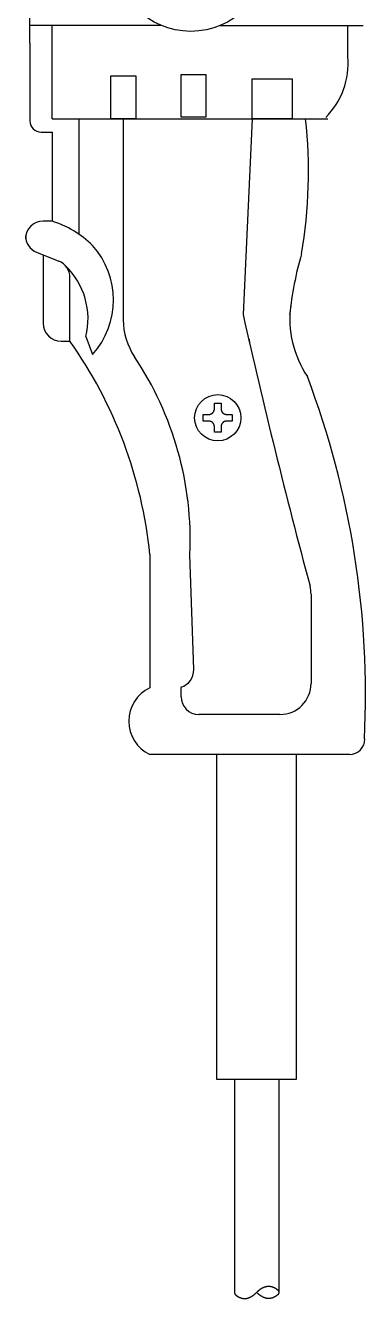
# Model space of a CAD drawing. Header units: millimetres. Extents: x -2880 to 3894, y -2977 to 4857.
# Drawn here: x -664.4 to -587.9, y -2322 to -2035.6 of the extents above; entities that cross this region are included whole.
import ezdxf

# ---------------------------------------------------------------- set-up
doc = ezdxf.new("R2010")
doc.units = ezdxf.units.MM
doc.header["$MEASUREMENT"] = 0
doc.layers.add('_3-0_', color=7, linetype='Continuous')

msp = doc.modelspace()

# ---------------------------------------------------------------- linework, layer by layer
at = {"layer": '_3-0_', "color": 2, "linetype": 'Continuous'}
for p, q in [((-663.428, -2039.64), (-663.428, -2019.64)), ((-633.86, -2035.64), (-663.428, -2035.64)), ((-658.428, -2056.64), (-658.428, -2035.64)), ((-620.594, -2035.64), (-588.428, -2035.64)), ((-591.896, -2042.663), (-591.896, -2035.64)), ((-663.428, -2039.64), (-663.428, -2057.14)), ((-645.218, -2046.975), (-639.638, -2046.975)), ((-645.218, -2056.64), (-645.218, -2046.975)), ((-639.638, -2046.975), (-639.638, -2056.64)), ((-629.428, -2046.64), (-623.848, -2046.64)), ((-629.428, -2056.305), (-629.428, -2046.64)), ((-623.848, -2046.64), (-623.848, -2056.305)), ((-613.428, -2047.64), (-604.428, -2047.64)), ((-613.428, -2056.64), (-613.428, -2047.64)), ((-604.428, -2047.64), (-604.428, -2056.64)), ((-658.428, -2056.64), (-596.428, -2056.64)), ((-652.428, -2056.64), (-652.428, -2082.587)), ((-639.638, -2056.64), (-645.218, -2056.64)), ((-642.428, -2056.64), (-642.428, -2101.855)), ((-623.848, -2056.305), (-629.428, -2056.305)), ((-613.428, -2056.64), (-615.428, -2100.64)), ((-604.428, -2056.64), (-613.428, -2056.64)), ((-660.928, -2059.64), (-658.428, -2059.64)), ((-658.428, -2059.64), (-658.428, -2079.64)), ((-658.428, -2079.64), (-660.428, -2079.64)), ((-661.914, -2086.646), (-656.943, -2088.634)), ((-660.428, -2087.24), (-660.428, -2102.64)), ((-654.428, -2106.64), (-654.428, -2092.348)), ((-656.428, -2106.64), (-654.428, -2106.64)), ((-650.846, -2105.64), (-649.332, -2109.64)), ((-621.952, -2122.133), (-621.947, -2122.103)), ((-621.947, -2122.103), (-621.942, -2122.073)), ((-621.942, -2122.073), (-621.938, -2122.043)), ((-621.938, -2122.043), (-621.934, -2122.012)), ((-621.934, -2122.012), (-621.932, -2121.982)), ((-621.932, -2121.982), (-621.93, -2121.951)), ((-621.93, -2121.951), (-621.929, -2121.92)), ((-621.929, -2121.92), (-621.928, -2121.89)), ((-621.928, -2120.64), (-620.428, -2120.64)), ((-621.928, -2121.89), (-621.928, -2120.64)), ((-620.428, -2120.64), (-620.428, -2121.89)), ((-620.428, -2121.89), (-620.428, -2121.92)), ((-620.428, -2121.92), (-620.427, -2121.951)), ((-620.427, -2121.951), (-620.425, -2121.982)), ((-620.425, -2121.982), (-620.422, -2122.012)), ((-620.422, -2122.012), (-620.419, -2122.043)), ((-620.419, -2122.043), (-620.415, -2122.073)), ((-620.415, -2122.073), (-620.41, -2122.103)), ((-620.41, -2122.103), (-620.404, -2122.133)), ((-624.428, -2124.64), (-624.428, -2123.14)), ((-624.428, -2123.14), (-623.178, -2123.14)), ((-623.178, -2124.64), (-624.428, -2124.64)), ((-623.178, -2123.14), (-623.148, -2123.14)), ((-623.148, -2124.64), (-623.178, -2124.64)), ((-623.148, -2123.14), (-623.117, -2123.138)), ((-623.117, -2124.641), (-623.148, -2124.64)), ((-623.117, -2123.138), (-623.086, -2123.136)), ((-623.086, -2124.643), (-623.117, -2124.641)), ((-623.086, -2123.136), (-623.056, -2123.134)), ((-623.056, -2124.646), (-623.086, -2124.643)), ((-623.056, -2123.134), (-623.025, -2123.13)), ((-623.025, -2124.649), (-623.056, -2124.646)), ((-623.025, -2123.13), (-622.995, -2123.126)), ((-622.995, -2124.653), (-623.025, -2124.649)), ((-622.995, -2123.126), (-622.965, -2123.121)), ((-622.965, -2124.658), (-622.995, -2124.653)), ((-622.965, -2123.121), (-622.934, -2123.116)), ((-622.934, -2124.664), (-622.965, -2124.658)), ((-622.934, -2123.116), (-622.904, -2123.11)), ((-622.904, -2124.67), (-622.934, -2124.664)), ((-622.904, -2123.11), (-622.875, -2123.102)), ((-622.875, -2124.677), (-622.904, -2124.67)), ((-622.875, -2123.102), (-622.845, -2123.095)), ((-622.845, -2124.685), (-622.875, -2124.677)), ((-622.845, -2123.095), (-622.815, -2123.086)), ((-622.815, -2124.694), (-622.845, -2124.685)), ((-622.815, -2123.086), (-622.786, -2123.077)), ((-622.786, -2124.703), (-622.815, -2124.694)), ((-622.786, -2123.077), (-622.757, -2123.067)), ((-622.757, -2124.713), (-622.786, -2124.703)), ((-622.757, -2123.067), (-622.728, -2123.056)), ((-622.728, -2124.724), (-622.757, -2124.713)), ((-622.728, -2123.056), (-622.7, -2123.045)), ((-622.7, -2124.735), (-622.728, -2124.724)), ((-622.7, -2123.045), (-622.672, -2123.033)), ((-622.672, -2124.747), (-622.7, -2124.735)), ((-622.672, -2123.033), (-622.644, -2123.02)), ((-622.644, -2124.76), (-622.672, -2124.747)), ((-622.644, -2123.02), (-622.616, -2123.006)), ((-622.616, -2124.773), (-622.644, -2124.76)), ((-622.616, -2123.006), (-622.589, -2122.992)), ((-622.589, -2124.788), (-622.616, -2124.773)), ((-622.589, -2122.992), (-622.562, -2122.977)), ((-622.562, -2124.802), (-622.589, -2124.788)), ((-622.562, -2122.977), (-622.536, -2122.962)), ((-622.536, -2124.818), (-622.562, -2124.802)), ((-622.536, -2122.962), (-622.51, -2122.946)), ((-622.51, -2124.834), (-622.536, -2124.818)), ((-622.51, -2122.946), (-622.484, -2122.929)), ((-622.484, -2124.851), (-622.51, -2124.834)), ((-622.484, -2122.929), (-622.458, -2122.912)), ((-622.458, -2124.868), (-622.484, -2124.851)), ((-622.458, -2122.912), (-622.434, -2122.894)), ((-622.434, -2124.886), (-622.458, -2124.868)), ((-622.434, -2122.894), (-622.409, -2122.875)), ((-622.409, -2124.904), (-622.434, -2124.886)), ((-622.409, -2122.875), (-622.385, -2122.856)), ((-622.385, -2124.924), (-622.409, -2124.904)), ((-622.385, -2122.856), (-622.362, -2122.836)), ((-622.362, -2124.943), (-622.385, -2124.924)), ((-622.362, -2122.836), (-622.339, -2122.816)), ((-622.339, -2124.964), (-622.362, -2124.943)), ((-622.339, -2122.816), (-622.316, -2122.795)), ((-622.316, -2124.985), (-622.339, -2124.964)), ((-622.316, -2122.795), (-622.294, -2122.774)), ((-622.294, -2125.006), (-622.316, -2124.985)), ((-622.294, -2122.774), (-622.273, -2122.752)), ((-622.273, -2122.752), (-622.252, -2122.729)), ((-622.252, -2122.729), (-622.232, -2122.706)), ((-622.232, -2122.706), (-622.212, -2122.683)), ((-622.212, -2122.683), (-622.193, -2122.659)), ((-622.193, -2122.659), (-622.174, -2122.634)), ((-622.174, -2122.634), (-622.156, -2122.609)), ((-622.156, -2122.609), (-622.139, -2122.584)), ((-622.139, -2122.584), (-622.122, -2122.558)), ((-622.122, -2122.558), (-622.106, -2122.532)), ((-622.106, -2122.532), (-622.091, -2122.506)), ((-622.091, -2122.506), (-622.076, -2122.479)), ((-622.076, -2122.479), (-622.062, -2122.452)), ((-622.062, -2122.452), (-622.048, -2122.424)), ((-622.048, -2122.424), (-622.035, -2122.396)), ((-622.035, -2122.396), (-622.023, -2122.368)), ((-622.023, -2122.368), (-622.012, -2122.34)), ((-622.012, -2122.34), (-622.001, -2122.311)), ((-622.001, -2122.311), (-621.991, -2122.282)), ((-621.991, -2122.282), (-621.982, -2122.252)), ((-621.982, -2122.252), (-621.974, -2122.223)), ((-621.974, -2122.223), (-621.966, -2122.193)), ((-621.966, -2122.193), (-621.959, -2122.163)), ((-621.959, -2122.163), (-621.952, -2122.133)), ((-620.404, -2122.133), (-620.398, -2122.163)), ((-620.398, -2122.163), (-620.391, -2122.193)), ((-620.391, -2122.193), (-620.383, -2122.223)), ((-620.383, -2122.223), (-620.375, -2122.252)), ((-620.375, -2122.252), (-620.365, -2122.282)), ((-620.365, -2122.282), (-620.355, -2122.311)), ((-620.355, -2122.311), (-620.345, -2122.34)), ((-620.345, -2122.34), (-620.333, -2122.368)), ((-620.333, -2122.368), (-620.321, -2122.396)), ((-620.321, -2122.396), (-620.308, -2122.424)), ((-620.308, -2122.424), (-620.295, -2122.452)), ((-620.295, -2122.452), (-620.281, -2122.479)), ((-620.281, -2122.479), (-620.266, -2122.506)), ((-620.266, -2122.506), (-620.251, -2122.532)), ((-620.251, -2122.532), (-620.235, -2122.558)), ((-620.235, -2122.558), (-620.218, -2122.584)), ((-620.218, -2122.584), (-620.2, -2122.609)), ((-620.2, -2122.609), (-620.182, -2122.634)), ((-620.182, -2122.634), (-620.164, -2122.659)), ((-620.164, -2122.659), (-620.145, -2122.683)), ((-620.145, -2122.683), (-620.125, -2122.706)), ((-620.125, -2122.706), (-620.105, -2122.729)), ((-620.105, -2122.729), (-620.084, -2122.752)), ((-620.084, -2122.752), (-620.062, -2122.774)), ((-620.062, -2122.774), (-620.04, -2122.795)), ((-620.04, -2124.985), (-620.062, -2125.006)), ((-620.04, -2122.795), (-620.018, -2122.816)), ((-620.018, -2124.964), (-620.04, -2124.985)), ((-620.018, -2122.816), (-619.995, -2122.836)), ((-619.995, -2124.943), (-620.018, -2124.964)), ((-619.995, -2122.836), (-619.971, -2122.856)), ((-619.971, -2124.924), (-619.995, -2124.943)), ((-619.971, -2122.856), (-619.947, -2122.875)), ((-619.948, -2124.904), (-619.971, -2124.924)), ((-619.923, -2124.886), (-619.948, -2124.904)), ((-619.947, -2122.875), (-619.923, -2122.894)), ((-619.923, -2122.894), (-619.898, -2122.912)), ((-619.898, -2124.868), (-619.923, -2124.886)), ((-619.898, -2122.912), (-619.873, -2122.929)), ((-619.873, -2124.851), (-619.898, -2124.868)), ((-619.873, -2122.929), (-619.847, -2122.946)), ((-619.847, -2124.834), (-619.873, -2124.851)), ((-619.847, -2122.946), (-619.821, -2122.962)), ((-619.821, -2124.818), (-619.847, -2124.834)), ((-619.821, -2122.962), (-619.795, -2122.977)), ((-619.795, -2124.802), (-619.821, -2124.818)), ((-619.795, -2122.977), (-619.768, -2122.992)), ((-619.768, -2124.788), (-619.795, -2124.802)), ((-619.768, -2122.992), (-619.74, -2123.006)), ((-619.74, -2124.773), (-619.768, -2124.788)), ((-619.74, -2123.006), (-619.713, -2123.02)), ((-619.713, -2124.76), (-619.74, -2124.773)), ((-619.713, -2123.02), (-619.685, -2123.033)), ((-619.685, -2124.747), (-619.713, -2124.76)), ((-619.685, -2123.033), (-619.657, -2123.045)), ((-619.657, -2124.735), (-619.685, -2124.747)), ((-619.657, -2123.045), (-619.628, -2123.056)), ((-619.628, -2124.724), (-619.657, -2124.735)), ((-619.628, -2123.056), (-619.599, -2123.067)), ((-619.6, -2124.713), (-619.628, -2124.724)), ((-619.571, -2124.703), (-619.6, -2124.713)), ((-619.599, -2123.067), (-619.571, -2123.077)), ((-619.571, -2123.077), (-619.541, -2123.086)), ((-619.541, -2124.694), (-619.571, -2124.703)), ((-619.541, -2123.086), (-619.512, -2123.095)), ((-619.512, -2124.685), (-619.541, -2124.694)), ((-619.512, -2123.095), (-619.482, -2123.102)), ((-619.482, -2124.677), (-619.512, -2124.685)), ((-619.482, -2123.102), (-619.452, -2123.11)), ((-619.452, -2124.67), (-619.482, -2124.677)), ((-619.452, -2123.11), (-619.422, -2123.116)), ((-619.422, -2124.664), (-619.452, -2124.67)), ((-619.422, -2123.116), (-619.392, -2123.121)), ((-619.392, -2124.658), (-619.422, -2124.664)), ((-619.392, -2123.121), (-619.362, -2123.126)), ((-619.362, -2124.653), (-619.392, -2124.658)), ((-619.362, -2123.126), (-619.331, -2123.13)), ((-619.331, -2124.649), (-619.362, -2124.653)), ((-619.331, -2123.13), (-619.301, -2123.134)), ((-619.301, -2124.646), (-619.331, -2124.649)), ((-619.301, -2123.134), (-619.27, -2123.136)), ((-619.27, -2124.643), (-619.301, -2124.646)), ((-619.27, -2123.136), (-619.24, -2123.138)), ((-619.24, -2124.641), (-619.27, -2124.643)), ((-619.24, -2123.138), (-619.209, -2123.14)), ((-619.209, -2124.64), (-619.24, -2124.641)), ((-619.209, -2123.14), (-619.178, -2123.14)), ((-619.178, -2124.64), (-619.209, -2124.64)), ((-619.178, -2123.14), (-617.928, -2123.14)), ((-617.928, -2124.64), (-619.178, -2124.64)), ((-617.928, -2123.14), (-617.928, -2124.64)), ((-622.273, -2125.028), (-622.294, -2125.006)), ((-622.252, -2125.051), (-622.273, -2125.028)), ((-622.232, -2125.074), (-622.252, -2125.051)), ((-622.212, -2125.097), (-622.232, -2125.074)), ((-622.193, -2125.121), (-622.212, -2125.097)), ((-622.174, -2125.145), (-622.193, -2125.121)), ((-622.156, -2125.17), (-622.174, -2125.145)), ((-622.139, -2125.196), (-622.156, -2125.17)), ((-622.122, -2125.221), (-622.139, -2125.196)), ((-622.106, -2125.247), (-622.122, -2125.221)), ((-622.091, -2125.274), (-622.106, -2125.247)), ((-622.076, -2125.301), (-622.091, -2125.274)), ((-622.062, -2125.328), (-622.076, -2125.301)), ((-622.048, -2125.356), (-622.062, -2125.328)), ((-622.035, -2125.384), (-622.048, -2125.356)), ((-622.023, -2125.412), (-622.035, -2125.384)), ((-622.012, -2125.44), (-622.023, -2125.412)), ((-622.001, -2125.469), (-622.012, -2125.44)), ((-621.991, -2125.498), (-622.001, -2125.469)), ((-621.982, -2125.527), (-621.991, -2125.498)), ((-621.974, -2125.557), (-621.982, -2125.527)), ((-621.966, -2125.586), (-621.974, -2125.557)), ((-621.959, -2125.616), (-621.966, -2125.586)), ((-621.952, -2125.646), (-621.959, -2125.616)), ((-621.947, -2125.676), (-621.952, -2125.646)), ((-621.942, -2125.707), (-621.947, -2125.676)), ((-621.938, -2125.737), (-621.942, -2125.707)), ((-621.934, -2125.768), (-621.938, -2125.737)), ((-621.932, -2125.798), (-621.934, -2125.768)), ((-621.93, -2125.829), (-621.932, -2125.798)), ((-621.929, -2125.859), (-621.93, -2125.829)), ((-621.928, -2125.89), (-621.929, -2125.859)), ((-621.928, -2127.14), (-621.928, -2125.89)), ((-620.428, -2127.14), (-621.928, -2127.14)), ((-620.427, -2125.829), (-620.428, -2125.859)), ((-620.428, -2125.859), (-620.428, -2125.89)), ((-620.428, -2125.89), (-620.428, -2127.14)), ((-620.425, -2125.798), (-620.427, -2125.829)), ((-620.422, -2125.768), (-620.425, -2125.798)), ((-620.419, -2125.737), (-620.422, -2125.768)), ((-620.415, -2125.707), (-620.419, -2125.737)), ((-620.41, -2125.676), (-620.415, -2125.707)), ((-620.404, -2125.646), (-620.41, -2125.676)), ((-620.398, -2125.616), (-620.404, -2125.646)), ((-620.391, -2125.586), (-620.398, -2125.616)), ((-620.383, -2125.557), (-620.391, -2125.586)), ((-620.375, -2125.527), (-620.383, -2125.557)), ((-620.365, -2125.498), (-620.375, -2125.527)), ((-620.355, -2125.469), (-620.365, -2125.498)), ((-620.345, -2125.44), (-620.355, -2125.469)), ((-620.333, -2125.412), (-620.345, -2125.44)), ((-620.321, -2125.384), (-620.333, -2125.412)), ((-620.308, -2125.356), (-620.321, -2125.384)), ((-620.295, -2125.328), (-620.308, -2125.356)), ((-620.281, -2125.301), (-620.295, -2125.328)), ((-620.266, -2125.274), (-620.281, -2125.301)), ((-620.251, -2125.247), (-620.266, -2125.274)), ((-620.235, -2125.221), (-620.251, -2125.247)), ((-620.218, -2125.196), (-620.235, -2125.221)), ((-620.2, -2125.17), (-620.218, -2125.196)), ((-620.182, -2125.145), (-620.2, -2125.17)), ((-620.164, -2125.121), (-620.182, -2125.145)), ((-620.145, -2125.097), (-620.164, -2125.121)), ((-620.125, -2125.074), (-620.145, -2125.097)), ((-620.105, -2125.051), (-620.125, -2125.074)), ((-620.084, -2125.028), (-620.105, -2125.051)), ((-620.062, -2125.006), (-620.084, -2125.028)), ((-636.428, -2154.64), (-636.428, -2184.64)), ((-626.566, -2180.507), (-627.428, -2154.64)), ((-600.184, -2163.562), (-600.184, -2183.64)), ((-629.428, -2186.64), (-629.428, -2184.64)), ((-607.184, -2190.64), (-625.428, -2190.64)), ((-591.56, -2199.64), (-636.428, -2199.64)), ((-621.428, -2199.64), (-621.428, -2272.64)), ((-603.428, -2272.64), (-603.428, -2199.64)), ((-621.428, -2272.64), (-603.428, -2272.64)), ((-617.428, -2272.64), (-617.428, -2320.64)), ((-607.428, -2272.64), (-607.428, -2320.64)), ((-611.333, -2319.755), (-611.269, -2319.717)), ((-611.269, -2319.717), (-611.205, -2319.68)), ((-611.205, -2319.68), (-611.141, -2319.645)), ((-611.141, -2319.645), (-611.078, -2319.611)), ((-611.078, -2319.611), (-611.014, -2319.579)), ((-611.014, -2319.579), (-610.951, -2319.548)), ((-610.951, -2319.548), (-610.887, -2319.519)), ((-610.887, -2319.519), (-610.824, -2319.491)), ((-610.824, -2319.491), (-610.76, -2319.465)), ((-610.76, -2319.465), (-610.697, -2319.44)), ((-610.697, -2319.44), (-610.634, -2319.417)), ((-610.634, -2319.417), (-610.571, -2319.395)), ((-610.571, -2319.395), (-610.508, -2319.375)), ((-610.508, -2319.375), (-610.445, -2319.357)), ((-610.445, -2319.357), (-610.382, -2319.34)), ((-610.382, -2319.34), (-610.319, -2319.324)), ((-610.319, -2319.324), (-610.256, -2319.31)), ((-610.256, -2319.31), (-610.193, -2319.298)), ((-610.193, -2319.298), (-610.131, -2319.287)), ((-610.131, -2319.287), (-610.068, -2319.278)), ((-610.068, -2319.278), (-610.005, -2319.27)), ((-610.005, -2319.27), (-609.943, -2319.263)), ((-609.943, -2319.263), (-609.88, -2319.259)), ((-609.88, -2319.259), (-609.818, -2319.255)), ((-609.818, -2319.255), (-609.756, -2319.254)), ((-609.756, -2319.254), (-609.694, -2319.253)), ((-609.694, -2319.253), (-609.631, -2319.255)), ((-609.631, -2319.255), (-609.569, -2319.257)), ((-609.569, -2319.257), (-609.507, -2319.262)), ((-609.507, -2319.262), (-609.445, -2319.267)), ((-609.445, -2319.267), (-609.383, -2319.275)), ((-609.383, -2319.275), (-609.322, -2319.284)), ((-609.322, -2319.284), (-609.26, -2319.294)), ((-609.26, -2319.294), (-609.198, -2319.306)), ((-609.198, -2319.306), (-609.136, -2319.32)), ((-609.136, -2319.32), (-609.075, -2319.335)), ((-609.075, -2319.335), (-609.013, -2319.351)), ((-609.013, -2319.351), (-608.952, -2319.369)), ((-608.952, -2319.369), (-608.89, -2319.389)), ((-608.89, -2319.389), (-608.829, -2319.41)), ((-608.829, -2319.41), (-608.768, -2319.432)), ((-608.768, -2319.432), (-608.707, -2319.456)), ((-608.707, -2319.456), (-608.646, -2319.482)), ((-608.646, -2319.482), (-608.585, -2319.509)), ((-608.585, -2319.509), (-608.523, -2319.538)), ((-608.523, -2319.538), (-608.463, -2319.568)), ((-608.463, -2319.568), (-608.402, -2319.6)), ((-608.402, -2319.6), (-608.342, -2319.632)), ((-608.342, -2319.632), (-608.284, -2319.665)), ((-608.284, -2319.665), (-608.228, -2319.697)), ((-608.228, -2319.697), (-608.174, -2319.73)), ((-608.174, -2319.73), (-608.121, -2319.762)), ((-617.428, -2320.64), (-617.428, -2320.656)), ((-617.428, -2320.656), (-617.427, -2320.672)), ((-617.427, -2320.672), (-617.426, -2320.689)), ((-617.426, -2320.689), (-617.425, -2320.705)), ((-617.425, -2320.705), (-617.422, -2320.721)), ((-617.422, -2320.721), (-617.42, -2320.737)), ((-617.42, -2320.737), (-617.417, -2320.754)), ((-617.417, -2320.754), (-617.413, -2320.77)), ((-617.413, -2320.77), (-617.409, -2320.786)), ((-617.409, -2320.786), (-617.405, -2320.802)), ((-617.405, -2320.802), (-617.4, -2320.819)), ((-617.4, -2320.819), (-617.394, -2320.835)), ((-617.394, -2320.835), (-617.388, -2320.851)), ((-617.388, -2320.851), (-617.382, -2320.867)), ((-617.382, -2320.867), (-617.375, -2320.884)), ((-617.375, -2320.884), (-617.368, -2320.9)), ((-617.368, -2320.9), (-617.36, -2320.916)), ((-617.36, -2320.916), (-617.352, -2320.932)), ((-617.352, -2320.932), (-617.343, -2320.949)), ((-617.343, -2320.949), (-617.334, -2320.965)), ((-617.334, -2320.965), (-617.324, -2320.981)), ((-617.324, -2320.981), (-617.314, -2320.997)), ((-617.314, -2320.997), (-617.303, -2321.014)), ((-617.303, -2321.014), (-617.292, -2321.03)), ((-617.292, -2321.03), (-617.28, -2321.046)), ((-617.28, -2321.046), (-617.268, -2321.062)), ((-617.268, -2321.062), (-617.256, -2321.079)), ((-617.256, -2321.079), (-617.243, -2321.095)), ((-617.243, -2321.095), (-617.229, -2321.111)), ((-617.229, -2321.111), (-617.215, -2321.127)), ((-617.215, -2321.127), (-617.201, -2321.144)), ((-617.201, -2321.144), (-617.186, -2321.16)), ((-617.186, -2321.16), (-617.17, -2321.176)), ((-617.17, -2321.176), (-617.155, -2321.192)), ((-617.155, -2321.192), (-617.138, -2321.209)), ((-617.138, -2321.209), (-617.121, -2321.225)), ((-617.121, -2321.225), (-617.104, -2321.241)), ((-617.104, -2321.241), (-617.086, -2321.257)), ((-617.086, -2321.257), (-617.068, -2321.274)), ((-617.068, -2321.274), (-617.049, -2321.29)), ((-617.049, -2321.29), (-617.03, -2321.306)), ((-617.03, -2321.306), (-617.011, -2321.322)), ((-617.011, -2321.322), (-616.99, -2321.339)), ((-616.99, -2321.339), (-616.97, -2321.355)), ((-616.97, -2321.355), (-616.949, -2321.371)), ((-616.949, -2321.371), (-616.927, -2321.387)), ((-616.927, -2321.387), (-616.905, -2321.404)), ((-616.905, -2321.404), (-616.883, -2321.42)), ((-616.883, -2321.42), (-616.86, -2321.436)), ((-616.86, -2321.436), (-616.836, -2321.452)), ((-616.836, -2321.452), (-616.812, -2321.469)), ((-616.812, -2321.469), (-616.788, -2321.485)), ((-616.788, -2321.485), (-616.763, -2321.501)), ((-616.763, -2321.501), (-616.738, -2321.517)), ((-616.738, -2321.517), (-616.712, -2321.534)), ((-616.712, -2321.534), (-616.686, -2321.55)), ((-616.686, -2321.55), (-616.659, -2321.566)), ((-616.659, -2321.566), (-616.632, -2321.582)), ((-616.632, -2321.582), (-616.604, -2321.599)), ((-616.604, -2321.599), (-616.576, -2321.615)), ((-616.576, -2321.615), (-616.547, -2321.631)), ((-616.547, -2321.631), (-616.518, -2321.647)), ((-616.518, -2321.647), (-616.488, -2321.664)), ((-616.488, -2321.664), (-616.458, -2321.68)), ((-616.458, -2321.68), (-616.397, -2321.712)), ((-616.397, -2321.712), (-616.336, -2321.742)), ((-616.336, -2321.742), (-616.275, -2321.771)), ((-616.275, -2321.771), (-616.214, -2321.798)), ((-616.214, -2321.798), (-616.153, -2321.823)), ((-616.153, -2321.823), (-616.092, -2321.847)), ((-616.092, -2321.847), (-616.03, -2321.87)), ((-616.03, -2321.87), (-615.969, -2321.891)), ((-615.969, -2321.891), (-615.907, -2321.911)), ((-615.907, -2321.911), (-615.846, -2321.929)), ((-615.846, -2321.929), (-615.784, -2321.945)), ((-615.784, -2321.945), (-615.723, -2321.96)), ((-615.723, -2321.96), (-615.661, -2321.974)), ((-615.661, -2321.974), (-615.599, -2321.986)), ((-615.599, -2321.986), (-615.537, -2321.996)), ((-615.537, -2321.996), (-615.475, -2322.005)), ((-615.475, -2322.005), (-615.413, -2322.012)), ((-615.413, -2322.012), (-615.351, -2322.018)), ((-615.351, -2322.018), (-615.289, -2322.022)), ((-615.289, -2322.022), (-615.227, -2322.025)), ((-615.227, -2322.025), (-615.165, -2322.026)), ((-615.165, -2322.026), (-615.102, -2322.026)), ((-615.102, -2322.026), (-615.04, -2322.024)), ((-615.04, -2322.024), (-614.978, -2322.021)), ((-614.978, -2322.021), (-614.915, -2322.016)), ((-614.915, -2322.016), (-614.853, -2322.01)), ((-614.853, -2322.01), (-614.79, -2322.002)), ((-614.79, -2322.002), (-614.727, -2321.993)), ((-614.727, -2321.993), (-614.664, -2321.982)), ((-614.664, -2321.982), (-614.602, -2321.969)), ((-614.602, -2321.969), (-614.539, -2321.955)), ((-614.539, -2321.955), (-614.476, -2321.94)), ((-614.476, -2321.94), (-614.413, -2321.923)), ((-614.413, -2321.923), (-614.35, -2321.904)), ((-614.35, -2321.904), (-614.287, -2321.884)), ((-614.287, -2321.884), (-614.223, -2321.863)), ((-614.223, -2321.863), (-614.16, -2321.84)), ((-614.16, -2321.84), (-614.097, -2321.815)), ((-614.097, -2321.815), (-614.034, -2321.789)), ((-614.034, -2321.789), (-613.97, -2321.761)), ((-613.97, -2321.761), (-613.907, -2321.732)), ((-613.907, -2321.732), (-613.843, -2321.701)), ((-613.843, -2321.701), (-613.779, -2321.669)), ((-613.779, -2321.669), (-613.716, -2321.635)), ((-613.716, -2321.635), (-613.652, -2321.6)), ((-613.652, -2321.6), (-613.588, -2321.563)), ((-613.588, -2321.563), (-613.524, -2321.525)), ((-613.524, -2321.525), (-613.46, -2321.485)), ((-613.46, -2321.485), (-613.396, -2321.443)), ((-613.396, -2321.443), (-613.332, -2321.401)), ((-613.332, -2321.401), (-613.268, -2321.356)), ((-613.268, -2321.356), (-613.204, -2321.31)), ((-613.204, -2321.31), (-613.14, -2321.263)), ((-613.14, -2321.263), (-613.075, -2321.214)), ((-613.075, -2321.214), (-613.011, -2321.163)), ((-613.011, -2321.163), (-612.946, -2321.111)), ((-612.946, -2321.111), (-612.882, -2321.058)), ((-612.882, -2321.058), (-612.817, -2321.002)), ((-612.817, -2321.002), (-612.753, -2320.946)), ((-612.753, -2320.946), (-612.688, -2320.888)), ((-612.688, -2320.888), (-612.623, -2320.828)), ((-612.623, -2320.828), (-612.558, -2320.767)), ((-612.558, -2320.767), (-612.493, -2320.704)), ((-612.493, -2320.704), (-612.428, -2320.64)), ((-612.428, -2320.64), (-612.363, -2320.576)), ((-612.363, -2320.704), (-612.428, -2320.64)), ((-612.363, -2320.576), (-612.298, -2320.513)), ((-612.298, -2320.767), (-612.363, -2320.704)), ((-612.298, -2320.513), (-612.234, -2320.452)), ((-612.234, -2320.828), (-612.298, -2320.767)), ((-612.234, -2320.452), (-612.169, -2320.392)), ((-612.169, -2320.888), (-612.234, -2320.828)), ((-612.169, -2320.392), (-612.104, -2320.334)), ((-612.104, -2320.946), (-612.169, -2320.888)), ((-612.104, -2320.334), (-612.04, -2320.277)), ((-612.04, -2321.002), (-612.104, -2320.946)), ((-612.04, -2320.277), (-611.975, -2320.222)), ((-611.975, -2321.058), (-612.04, -2321.002)), ((-611.975, -2320.222), (-611.91, -2320.169)), ((-611.91, -2321.111), (-611.975, -2321.058)), ((-611.91, -2320.169), (-611.846, -2320.117)), ((-611.846, -2321.163), (-611.91, -2321.111)), ((-611.846, -2320.117), (-611.782, -2320.066)), ((-611.782, -2321.214), (-611.846, -2321.163)), ((-611.782, -2320.066), (-611.717, -2320.017)), ((-611.717, -2321.263), (-611.782, -2321.214)), ((-611.717, -2320.017), (-611.653, -2319.97)), ((-611.653, -2321.31), (-611.717, -2321.263)), ((-611.653, -2319.97), (-611.589, -2319.924)), ((-611.589, -2321.356), (-611.653, -2321.31)), ((-611.589, -2319.924), (-611.525, -2319.879)), ((-611.525, -2321.401), (-611.589, -2321.356)), ((-611.525, -2319.879), (-611.461, -2319.836)), ((-611.461, -2321.443), (-611.525, -2321.401)), ((-611.461, -2319.836), (-611.397, -2319.795)), ((-611.397, -2321.485), (-611.461, -2321.443)), ((-611.397, -2319.795), (-611.333, -2319.755)), ((-611.333, -2321.525), (-611.397, -2321.485)), ((-611.269, -2321.563), (-611.333, -2321.525)), ((-611.205, -2321.6), (-611.269, -2321.563)), ((-611.141, -2321.635), (-611.205, -2321.6)), ((-611.078, -2321.669), (-611.141, -2321.635)), ((-611.014, -2321.701), (-611.078, -2321.669)), ((-610.951, -2321.732), (-611.014, -2321.701)), ((-610.887, -2321.761), (-610.951, -2321.732)), ((-610.824, -2321.789), (-610.887, -2321.761)), ((-610.76, -2321.815), (-610.824, -2321.789)), ((-610.697, -2321.84), (-610.76, -2321.815)), ((-610.634, -2321.863), (-610.697, -2321.84)), ((-610.571, -2321.884), (-610.634, -2321.863)), ((-610.508, -2321.904), (-610.571, -2321.884)), ((-610.445, -2321.923), (-610.508, -2321.904)), ((-610.382, -2321.94), (-610.445, -2321.923)), ((-610.319, -2321.955), (-610.382, -2321.94)), ((-610.256, -2321.969), (-610.319, -2321.955)), ((-610.193, -2321.982), (-610.256, -2321.969)), ((-610.131, -2321.993), (-610.193, -2321.982)), ((-610.068, -2322.002), (-610.131, -2321.993)), ((-610.005, -2322.01), (-610.068, -2322.002)), ((-609.943, -2322.016), (-610.005, -2322.01)), ((-609.88, -2322.021), (-609.943, -2322.016)), ((-609.818, -2322.024), (-609.88, -2322.021)), ((-609.756, -2322.026), (-609.818, -2322.024)), ((-609.694, -2322.026), (-609.756, -2322.026)), ((-609.631, -2322.025), (-609.694, -2322.026)), ((-609.569, -2322.022), (-609.631, -2322.025)), ((-609.507, -2322.018), (-609.569, -2322.022)), ((-609.445, -2322.012), (-609.507, -2322.018)), ((-609.383, -2322.005), (-609.445, -2322.012)), ((-609.322, -2321.996), (-609.383, -2322.005)), ((-609.26, -2321.986), (-609.322, -2321.996)), ((-609.198, -2321.974), (-609.26, -2321.986)), ((-609.136, -2321.96), (-609.198, -2321.974)), ((-609.075, -2321.945), (-609.136, -2321.96)), ((-609.013, -2321.929), (-609.075, -2321.945)), ((-608.952, -2321.911), (-609.013, -2321.929)), ((-608.89, -2321.891), (-608.952, -2321.911)), ((-608.829, -2321.87), (-608.89, -2321.891)), ((-608.768, -2321.847), (-608.829, -2321.87)), ((-608.707, -2321.823), (-608.768, -2321.847)), ((-608.646, -2321.798), (-608.707, -2321.823)), ((-608.585, -2321.771), (-608.646, -2321.798)), ((-608.523, -2321.742), (-608.585, -2321.771)), ((-608.463, -2321.712), (-608.523, -2321.742)), ((-608.402, -2321.68), (-608.463, -2321.712)), ((-608.342, -2321.647), (-608.402, -2321.68)), ((-608.284, -2321.615), (-608.342, -2321.647)), ((-608.228, -2321.582), (-608.284, -2321.615)), ((-608.174, -2321.55), (-608.228, -2321.582)), ((-608.121, -2321.517), (-608.174, -2321.55)), ((-608.121, -2319.762), (-608.071, -2319.795)), ((-608.071, -2321.485), (-608.121, -2321.517)), ((-608.071, -2319.795), (-608.022, -2319.827)), ((-608.022, -2321.452), (-608.071, -2321.485)), ((-608.022, -2319.827), (-607.976, -2319.86)), ((-607.976, -2321.42), (-608.022, -2321.452)), ((-607.976, -2319.86), (-607.931, -2319.892)), ((-607.931, -2321.387), (-607.976, -2321.42)), ((-607.931, -2319.892), (-607.888, -2319.925)), ((-607.888, -2321.355), (-607.931, -2321.387)), ((-607.888, -2319.925), (-607.848, -2319.957)), ((-607.848, -2321.322), (-607.888, -2321.355)), ((-607.848, -2319.957), (-607.809, -2319.99)), ((-607.809, -2321.29), (-607.848, -2321.322)), ((-607.809, -2319.99), (-607.771, -2320.022)), ((-607.771, -2321.257), (-607.809, -2321.29)), ((-607.771, -2320.022), (-607.736, -2320.055)), ((-607.736, -2321.225), (-607.771, -2321.257)), ((-607.736, -2320.055), (-607.703, -2320.087)), ((-607.703, -2321.192), (-607.736, -2321.225)), ((-607.703, -2320.087), (-607.672, -2320.12)), ((-607.672, -2321.16), (-607.703, -2321.192)), ((-607.672, -2320.12), (-607.642, -2320.152)), ((-607.642, -2321.127), (-607.672, -2321.16)), ((-607.642, -2320.152), (-607.615, -2320.185)), ((-607.615, -2321.095), (-607.642, -2321.127)), ((-607.615, -2320.185), (-607.589, -2320.217)), ((-607.589, -2321.062), (-607.615, -2321.095)), ((-607.589, -2320.217), (-607.565, -2320.25)), ((-607.565, -2321.03), (-607.589, -2321.062)), ((-607.565, -2320.25), (-607.543, -2320.282)), ((-607.543, -2320.997), (-607.565, -2321.03)), ((-607.543, -2320.282), (-607.523, -2320.315)), ((-607.523, -2320.965), (-607.543, -2320.997)), ((-607.523, -2320.315), (-607.505, -2320.347)), ((-607.505, -2320.932), (-607.523, -2320.965)), ((-607.505, -2320.347), (-607.489, -2320.38)), ((-607.489, -2320.9), (-607.505, -2320.932)), ((-607.489, -2320.38), (-607.475, -2320.412)), ((-607.475, -2320.867), (-607.489, -2320.9)), ((-607.475, -2320.412), (-607.463, -2320.445)), ((-607.463, -2320.835), (-607.475, -2320.867)), ((-607.463, -2320.445), (-607.452, -2320.477)), ((-607.452, -2320.802), (-607.463, -2320.835)), ((-607.452, -2320.477), (-607.444, -2320.51)), ((-607.444, -2320.77), (-607.452, -2320.802)), ((-607.444, -2320.51), (-607.437, -2320.542)), ((-607.437, -2320.737), (-607.444, -2320.77)), ((-607.437, -2320.542), (-607.432, -2320.575)), ((-607.432, -2320.705), (-607.437, -2320.737)), ((-607.432, -2320.575), (-607.429, -2320.607)), ((-607.429, -2320.672), (-607.432, -2320.705)), ((-607.429, -2320.607), (-607.428, -2320.64)), ((-607.428, -2320.64), (-607.429, -2320.672))]:
    msp.add_line(p, q, dxfattribs=at)
for centre, radius in [((-627.227, -2019.64), 17.321), ((-621.178, -2123.89), 5.2)]:
    msp.add_circle(centre, radius, dxfattribs=at)
for centre, radius, start, end in [((-609.151, -2044.14), 17.317, 315.06148, 4.89082), ((-660.928, -2057.14), 2.5, 180, 270), ((-709.878, -2068.64), 109.112, 350.28941, 6.3141), ((-660.428, -2083.64), 4, 90, 180), ((-665.503, -2101.626), 23.097, 45.56209, 72.16402), ((-660.428, -2082.932), 4, 179.99985, 248.19846), ((-663.043, -2097.388), 18.388, 318.2149, 41.78505), ((-526.016, -2109.14), 79.448, 163.85208, 173.87869), ((-658.428, -2092.348), 4, 0.00014, 68.19864), ((-666.939, -2101.64), 16.583, 346.04233, 46.04231), ((-581.591, -2101.64), 23.369, 172.62442, 213.79907), ((-627.428, -2101.855), 15, 180, 213.77808), ((891.386, -1761.754), 1544.504, 192.675049, 195.009521), ((-656.428, -2102.64), 4, 180, 270), ((-737, -2164.979), 101.101, 5.86964, 35.24243), ((-609.076, -2106.256), 5.001, 179.25063, 192.92719), ((-701.62, -2151.481), 74.259, 357.56212, 33.77805), ((-790.265, -2186.207), 202.334, 357.18777, 20.71436), ((-607.185, -2163.562), 7, 0, 15.00948), ((-630.564, -2180.64), 4, 285.84868, 1.90915), ((-632.928, -2192.14), 8.276, 115.01689, 244.98309), ((-607.184, -2183.64), 7, 270, 0), ((-625.428, -2186.64), 4, 180, 270), ((-591.56, -2196.14), 3.5, 270, 0)]:
    msp.add_arc(centre, radius, start, end, dxfattribs=at)

doc.saveas('drawing.dxf')
